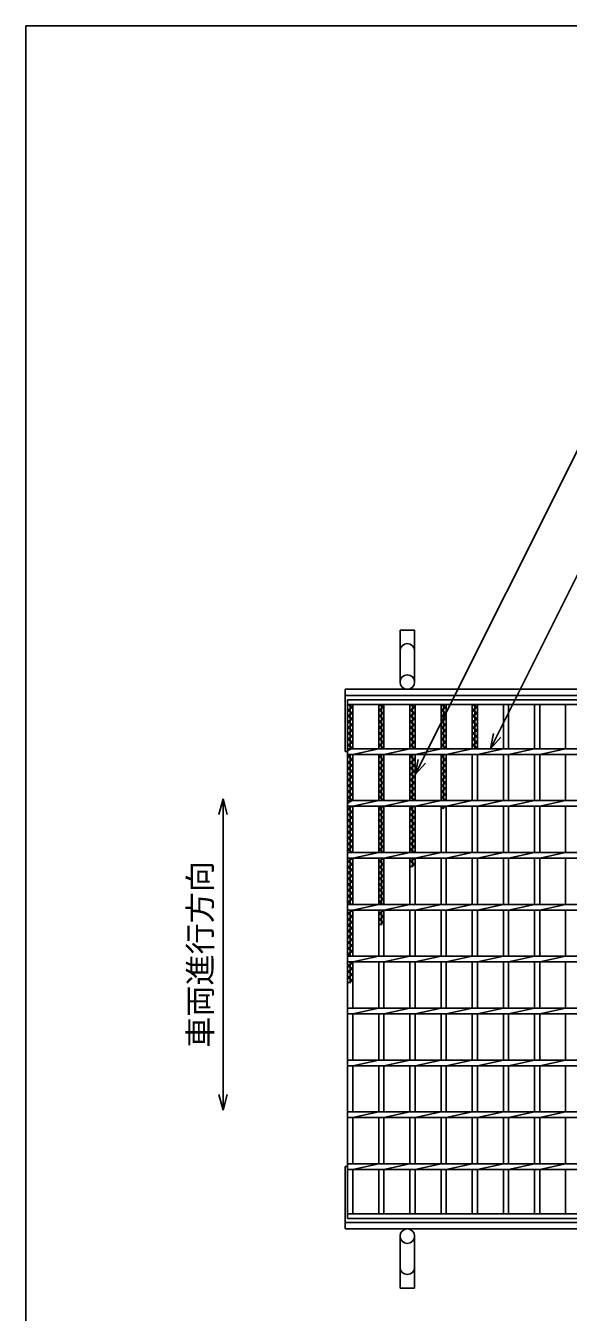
# Model space of a CAD drawing. Units: millimetres, scale not verified. Extents: x -1820 to 1731, y -1282 to 1054.
# Drawn here: x -1729 to -1206, y -186 to 1054 of the extents above; entities that cross this region are included whole.
import ezdxf
from ezdxf.enums import TextEntityAlignment as Align

# ---------------------------------------------------------------- set-up
doc = ezdxf.new("R2010")
doc.units = ezdxf.units.MM
doc.header["$LTSCALE"] = 10
for name, color, linetype, lineweight in [('0_2', 150, 'Continuous', 25), ('16', 3, 'Continuous', 25), ('19', 6, 'Continuous', 25), ('22', 4, 'Continuous', 25)]:
    doc.layers.add(name, color=color, linetype=linetype, lineweight=lineweight)
doc.styles.add('ベクトル', font='')
doc.styles.get('ベクトル').set_extended_font_data('ベクトル')

msp = doc.modelspace()

# ---------------------------------------------------------------- linework, layer by layer
at = {"layer": '0_2'}
for p, q in [((-1729, -1146.5), (-1729, 1053.5)), ((-1729, 1053.5), (1731, 1053.5))]:
    msp.add_line(p, q, dxfattribs=at)
at = {"layer": '16'}
for p, q in [((-1419, 404), (-424, 404)), ((-1419, 399.5), (-1419, 404)), ((-424, 399.5), (-1419, 399.5)), ((-1419, -91.5), (-1419, 399.5)), ((-1419, 399.5), (-1414, 399.5)), ((-1414, 396.7), (-1419, 399.5)), ((-1416.5, 356.75), (-1416.5, 399.5)), ((-1414, 356.75), (-1414, 399.5)), ((-1389, 356.75), (-1389, 399.5)), ((-1389, 399.5), (-1384, 399.5)), ((-1384, 396.7), (-1389, 399.5)), ((-1386.5, 356.75), (-1386.5, 399.5)), ((-1384, 356.75), (-1384, 399.5)), ((-1359, 356.75), (-1359, 399.5)), ((-1359, 399.5), (-1354, 399.5)), ((-1354, 396.7), (-1359, 399.5)), ((-1356.5, 356.75), (-1356.5, 399.5)), ((-1354, 356.75), (-1354, 399.5)), ((-1329, 356.75), (-1329, 399.5)), ((-1329, 399.5), (-1324, 399.5)), ((-1324, 396.7), (-1329, 399.5)), ((-1326.5, 356.75), (-1326.5, 399.5)), ((-1324, 356.75), (-1324, 399.5)), ((-1299, 356.75), (-1299, 399.5)), ((-1299, 399.5), (-1294, 399.5)), ((-1294, 396.7), (-1299, 399.5)), ((-1296.5, 356.75), (-1296.5, 399.5)), ((-1294, 356.75), (-1294, 399.5)), ((-1269, 356.75), (-1269, 399.5)), ((-1269, 399.5), (-1264, 399.5)), ((-1264, 356.75), (-1264, 399.5)), ((-1239, 356.75), (-1239, 399.5)), ((-1239, 399.5), (-1234, 399.5)), ((-1234, 356.75), (-1234, 399.5)), ((-1209, 356.75), (-1209, 399.5)), ((-1209, 399.5), (-1204, 399.5)), ((-1419, 393.9), (-1414, 396.7)), ((-1414, 391.1), (-1419, 393.9)), ((-1419, 388.3), (-1414, 391.1)), ((-1414, 385.5), (-1419, 388.3)), ((-1419, 382.7), (-1414, 385.5)), ((-1389, 393.9), (-1384, 396.7)), ((-1384, 391.1), (-1389, 393.9)), ((-1389, 388.3), (-1384, 391.1)), ((-1384, 385.5), (-1389, 388.3)), ((-1389, 382.7), (-1384, 385.5)), ((-1359, 393.9), (-1354, 396.7)), ((-1354, 391.1), (-1359, 393.9)), ((-1359, 388.3), (-1354, 391.1)), ((-1354, 385.5), (-1359, 388.3)), ((-1359, 382.7), (-1354, 385.5)), ((-1329, 393.9), (-1324, 396.7)), ((-1324, 391.1), (-1329, 393.9)), ((-1329, 388.3), (-1324, 391.1)), ((-1324, 385.5), (-1329, 388.3)), ((-1329, 382.7), (-1324, 385.5)), ((-1299, 393.9), (-1294, 396.7)), ((-1294, 391.1), (-1299, 393.9)), ((-1299, 388.3), (-1294, 391.1)), ((-1294, 385.5), (-1299, 388.3)), ((-1299, 382.7), (-1294, 385.5)), ((-1414, 379.9), (-1419, 382.7)), ((-1419, 377.1), (-1414, 379.9)), ((-1414, 374.3), (-1419, 377.1)), ((-1419, 371.5), (-1414, 374.3)), ((-1384, 379.9), (-1389, 382.7)), ((-1389, 377.1), (-1384, 379.9)), ((-1384, 374.3), (-1389, 377.1)), ((-1389, 371.5), (-1384, 374.3)), ((-1354, 379.9), (-1359, 382.7)), ((-1359, 377.1), (-1354, 379.9)), ((-1354, 374.3), (-1359, 377.1)), ((-1359, 371.5), (-1354, 374.3)), ((-1324, 379.9), (-1329, 382.7)), ((-1329, 377.1), (-1324, 379.9)), ((-1324, 374.3), (-1329, 377.1)), ((-1329, 371.5), (-1324, 374.3)), ((-1294, 379.9), (-1299, 382.7)), ((-1299, 377.1), (-1294, 379.9)), ((-1294, 374.3), (-1299, 377.1)), ((-1299, 371.5), (-1294, 374.3)), ((-1414, 368.7), (-1419, 371.5)), ((-1419, 365.9), (-1414, 368.7)), ((-1414, 363.1), (-1419, 365.9)), ((-1419, 360.3), (-1414, 363.1)), ((-1414, 357.5), (-1419, 360.3)), ((-1384, 368.7), (-1389, 371.5)), ((-1389, 365.9), (-1384, 368.7)), ((-1384, 363.1), (-1389, 365.9)), ((-1389, 360.3), (-1384, 363.1)), ((-1384, 357.5), (-1389, 360.3)), ((-1354, 368.7), (-1359, 371.5)), ((-1359, 365.9), (-1354, 368.7)), ((-1354, 363.1), (-1359, 365.9)), ((-1359, 360.3), (-1354, 363.1)), ((-1354, 357.5), (-1359, 360.3)), ((-1324, 368.7), (-1329, 371.5)), ((-1329, 365.9), (-1324, 368.7)), ((-1324, 363.1), (-1329, 365.9)), ((-1329, 360.3), (-1324, 363.1)), ((-1324, 357.5), (-1329, 360.3)), ((-1294, 368.7), (-1299, 371.5)), ((-1299, 365.9), (-1294, 368.7)), ((-1294, 363.1), (-1299, 365.9)), ((-1299, 360.3), (-1294, 363.1)), ((-1294, 357.5), (-1299, 360.3)), ((-1419, 354.7), (-1414, 357.5)), ((-1419, 356.75), (-424, 356.75)), ((-1419, 351.25), (-1419, 356.75)), ((-1419, 351.25), (-424, 351.25)), ((-1419, 349.1), (-1415.16, 351.25)), ((-1414, 346.3), (-1419, 349.1)), ((-1416.5, 306.75), (-1416.5, 351.25)), ((-1414, 351.25), (-1389, 356.75)), ((-1414, 306.75), (-1414, 351.25)), ((-1389, 306.75), (-1389, 351.25)), ((-1389, 349.1), (-1385.16, 351.25)), ((-1384, 346.3), (-1389, 349.1)), ((-1386.5, 306.75), (-1386.5, 351.25)), ((-1385.34, 356.75), (-1384, 357.5)), ((-1384, 351.25), (-1359, 356.75)), ((-1384, 306.75), (-1384, 351.25)), ((-1359, 306.75), (-1359, 351.25)), ((-1359, 349.1), (-1355.16, 351.25)), ((-1354, 346.3), (-1359, 349.1)), ((-1356.5, 306.75), (-1356.5, 351.25)), ((-1355.34, 356.75), (-1354, 357.5)), ((-1354, 351.25), (-1329, 356.75)), ((-1354, 306.75), (-1354, 351.25)), ((-1329, 306.75), (-1329, 351.25)), ((-1329, 349.1), (-1325.16, 351.25)), ((-1324, 346.3), (-1329, 349.1)), ((-1326.5, 306.75), (-1326.5, 351.25)), ((-1325.34, 356.75), (-1324, 357.5)), ((-1324, 351.25), (-1299, 356.75)), ((-1324, 306.75), (-1324, 351.25)), ((-1299, 306.75), (-1299, 351.25)), ((-1295.34, 356.75), (-1294, 357.5)), ((-1294, 351.25), (-1269, 356.75)), ((-1294, 306.75), (-1294, 351.25)), ((-1269, 306.75), (-1269, 351.25)), ((-1264, 351.25), (-1239, 356.75)), ((-1264, 306.75), (-1264, 351.25)), ((-1239, 306.75), (-1239, 351.25)), ((-1234, 351.25), (-1209, 356.75)), ((-1234, 306.75), (-1234, 351.25)), ((-1209, 306.75), (-1209, 351.25)), ((-1419, 343.5), (-1414, 346.3)), ((-1414, 340.7), (-1419, 343.5)), ((-1419, 337.9), (-1414, 340.7)), ((-1414, 335.1), (-1419, 337.9)), ((-1419, 332.3), (-1414, 335.1)), ((-1389, 343.5), (-1384, 346.3)), ((-1384, 340.7), (-1389, 343.5)), ((-1389, 337.9), (-1384, 340.7)), ((-1384, 335.1), (-1389, 337.9)), ((-1389, 332.3), (-1384, 335.1)), ((-1359, 343.5), (-1354, 346.3)), ((-1354, 340.7), (-1359, 343.5)), ((-1359, 337.9), (-1354, 340.7)), ((-1354, 335.1), (-1359, 337.9)), ((-1359, 332.3), (-1354, 335.1)), ((-1329, 343.5), (-1324, 346.3)), ((-1324, 340.7), (-1329, 343.5)), ((-1329, 337.9), (-1324, 340.7)), ((-1324, 335.1), (-1329, 337.9)), ((-1329, 332.3), (-1324, 335.1)), ((-1414, 329.5), (-1419, 332.3)), ((-1419, 326.7), (-1414, 329.5)), ((-1414, 323.9), (-1419, 326.7)), ((-1419, 321.1), (-1414, 323.9)), ((-1384, 329.5), (-1389, 332.3)), ((-1389, 326.7), (-1384, 329.5)), ((-1384, 323.9), (-1389, 326.7)), ((-1389, 321.1), (-1384, 323.9)), ((-1354, 329.5), (-1359, 332.3)), ((-1359, 326.7), (-1354, 329.5)), ((-1354, 323.9), (-1359, 326.7)), ((-1359, 321.1), (-1354, 323.9)), ((-1324, 329.5), (-1329, 332.3)), ((-1329, 326.7), (-1324, 329.5)), ((-1324, 323.9), (-1329, 326.7)), ((-1329, 321.1), (-1324, 323.9)), ((-1414, 318.3), (-1419, 321.1)), ((-1419, 315.5), (-1414, 318.3)), ((-1414, 312.7), (-1419, 315.5)), ((-1419, 309.9), (-1414, 312.7)), ((-1384, 318.3), (-1389, 321.1)), ((-1389, 315.5), (-1384, 318.3)), ((-1384, 312.7), (-1389, 315.5)), ((-1389, 309.9), (-1384, 312.7)), ((-1354, 318.3), (-1359, 321.1)), ((-1359, 315.5), (-1354, 318.3)), ((-1354, 312.7), (-1359, 315.5)), ((-1359, 309.9), (-1354, 312.7)), ((-1324, 318.3), (-1329, 321.1)), ((-1329, 315.5), (-1324, 318.3)), ((-1324, 312.7), (-1329, 315.5)), ((-1329, 309.9), (-1324, 312.7)), ((-1414, 307.1), (-1419, 309.9)), ((-1419, 304.3), (-1414, 307.1)), ((-1419, 306.75), (-424, 306.75)), ((-1419, 301.25), (-1419, 306.75)), ((-1419, 301.25), (-424, 301.25)), ((-1419, 298.7), (-1414.45, 301.25)), ((-1414, 295.9), (-1419, 298.7)), ((-1416.5, 256.75), (-1416.5, 301.25)), ((-1414, 301.25), (-1389, 306.75)), ((-1414, 256.75), (-1414, 301.25)), ((-1384, 307.1), (-1389, 309.9)), ((-1389, 256.75), (-1389, 301.25)), ((-1389, 298.7), (-1384.45, 301.25)), ((-1384, 295.9), (-1389, 298.7)), ((-1386.5, 256.75), (-1386.5, 301.25)), ((-1384.62, 306.75), (-1384, 307.1)), ((-1384, 301.25), (-1359, 306.75)), ((-1384, 256.75), (-1384, 301.25)), ((-1354, 307.1), (-1359, 309.9)), ((-1359, 256.75), (-1359, 301.25)), ((-1359, 298.7), (-1354.45, 301.25)), ((-1354, 295.9), (-1359, 298.7)), ((-1356.5, 256.75), (-1356.5, 301.25)), ((-1354.62, 306.75), (-1354, 307.1)), ((-1354, 301.25), (-1329, 306.75)), ((-1354, 256.75), (-1354, 301.25)), ((-1324, 307.1), (-1329, 309.9)), ((-1329, 256.75), (-1329, 301.25)), ((-1329, 298.7), (-1324.45, 301.25)), ((-1326.5, 298.7), (-1326.5, 301.25)), ((-1324.62, 306.75), (-1324, 307.1)), ((-1324, 301.25), (-1299, 306.75)), ((-1324, 256.75), (-1324, 301.25)), ((-1299, 256.75), (-1299, 301.25)), ((-1294, 301.25), (-1269, 306.75)), ((-1294, 256.75), (-1294, 301.25)), ((-1269, 256.75), (-1269, 301.25)), ((-1264, 301.25), (-1239, 306.75)), ((-1264, 256.75), (-1264, 301.25)), ((-1239, 256.75), (-1239, 301.25)), ((-1234, 301.25), (-1209, 306.75)), ((-1234, 256.75), (-1234, 301.25)), ((-1209, 256.75), (-1209, 301.25)), ((-1419, 293.1), (-1414, 295.9)), ((-1414, 290.3), (-1419, 293.1)), ((-1419, 287.5), (-1414, 290.3)), ((-1414, 284.7), (-1419, 287.5)), ((-1389, 293.1), (-1384, 295.9)), ((-1384, 290.3), (-1389, 293.1)), ((-1389, 287.5), (-1384, 290.3)), ((-1384, 284.7), (-1389, 287.5)), ((-1359, 293.1), (-1354, 295.9)), ((-1354, 290.3), (-1359, 293.1)), ((-1359, 287.5), (-1354, 290.3)), ((-1354, 284.7), (-1359, 287.5)), ((-1419, 281.9), (-1414, 284.7)), ((-1414, 279.1), (-1419, 281.9)), ((-1419, 276.3), (-1414, 279.1)), ((-1414, 273.5), (-1419, 276.3)), ((-1419, 270.7), (-1414, 273.5)), ((-1389, 281.9), (-1384, 284.7)), ((-1384, 279.1), (-1389, 281.9)), ((-1389, 276.3), (-1384, 279.1)), ((-1384, 273.5), (-1389, 276.3)), ((-1389, 270.7), (-1384, 273.5)), ((-1359, 281.9), (-1354, 284.7)), ((-1354, 279.1), (-1359, 281.9)), ((-1359, 276.3), (-1354, 279.1)), ((-1354, 273.5), (-1359, 276.3)), ((-1359, 270.7), (-1354, 273.5)), ((-1414, 267.9), (-1419, 270.7)), ((-1419, 265.1), (-1414, 267.9)), ((-1414, 262.3), (-1419, 265.1)), ((-1419, 259.5), (-1414, 262.3)), ((-1384, 267.9), (-1389, 270.7)), ((-1389, 265.1), (-1384, 267.9)), ((-1384, 262.3), (-1389, 265.1)), ((-1389, 259.5), (-1384, 262.3)), ((-1354, 267.9), (-1359, 270.7)), ((-1359, 265.1), (-1354, 267.9)), ((-1354, 262.3), (-1359, 265.1)), ((-1359, 259.5), (-1354, 262.3)), ((-1414.09, 256.75), (-1419, 259.5)), ((-1419, 256.75), (-424, 256.75)), ((-1419, 251.25), (-1419, 256.75)), ((-1419, 251.25), (-424, 251.25)), ((-1419, 248.3), (-1414, 251.1)), ((-1414, 245.5), (-1419, 248.3)), ((-1416.5, 206.75), (-1416.5, 251.25)), ((-1414, 251.1), (-1414.27, 251.25)), ((-1414, 251.25), (-1389, 256.75)), ((-1414, 206.75), (-1414, 251.25)), ((-1384.09, 256.75), (-1389, 259.5)), ((-1389, 206.75), (-1389, 251.25)), ((-1389, 248.3), (-1384, 251.1)), ((-1384, 245.5), (-1389, 248.3)), ((-1386.5, 206.75), (-1386.5, 251.25)), ((-1384, 251.1), (-1384.27, 251.25)), ((-1384, 251.25), (-1359, 256.75)), ((-1384, 206.75), (-1384, 251.25)), ((-1354.09, 256.75), (-1359, 259.5)), ((-1359, 206.75), (-1359, 251.25)), ((-1359, 248.3), (-1354, 251.1)), ((-1354, 245.5), (-1359, 248.3)), ((-1356.5, 242.7), (-1356.5, 251.25)), ((-1354, 251.1), (-1354.27, 251.25)), ((-1354, 251.25), (-1329, 256.75)), ((-1354, 206.75), (-1354, 251.25)), ((-1329, 206.75), (-1329, 251.25)), ((-1324, 251.25), (-1299, 256.75)), ((-1324, 206.75), (-1324, 251.25)), ((-1299, 206.75), (-1299, 251.25)), ((-1294, 251.25), (-1269, 256.75)), ((-1294, 206.75), (-1294, 251.25)), ((-1269, 206.75), (-1269, 251.25)), ((-1264, 251.25), (-1239, 256.75)), ((-1264, 206.75), (-1264, 251.25)), ((-1239, 206.75), (-1239, 251.25)), ((-1234, 251.25), (-1209, 256.75)), ((-1234, 206.75), (-1234, 251.25)), ((-1209, 206.75), (-1209, 251.25)), ((-1419, 242.7), (-1414, 245.5)), ((-1414, 239.9), (-1419, 242.7)), ((-1419, 237.1), (-1414, 239.9)), ((-1414, 234.3), (-1419, 237.1)), ((-1389, 242.7), (-1384, 245.5)), ((-1384, 239.9), (-1389, 242.7)), ((-1389, 237.1), (-1384, 239.9)), ((-1384, 234.3), (-1389, 237.1)), ((-1359, 242.7), (-1354, 245.5)), ((-1419, 231.5), (-1414, 234.3)), ((-1414, 228.7), (-1419, 231.5)), ((-1419, 225.9), (-1414, 228.7)), ((-1414, 223.1), (-1419, 225.9)), ((-1389, 231.5), (-1384, 234.3)), ((-1384, 228.7), (-1389, 231.5)), ((-1389, 225.9), (-1384, 228.7)), ((-1384, 223.1), (-1389, 225.9)), ((-1419, 220.3), (-1414, 223.1)), ((-1414, 217.5), (-1419, 220.3)), ((-1419, 214.7), (-1414, 217.5)), ((-1414, 211.9), (-1419, 214.7)), ((-1419, 209.1), (-1414, 211.9)), ((-1389, 220.3), (-1384, 223.1)), ((-1384, 217.5), (-1389, 220.3)), ((-1389, 214.7), (-1384, 217.5)), ((-1384, 211.9), (-1389, 214.7)), ((-1389, 209.1), (-1384, 211.9)), ((-1414.8, 206.75), (-1419, 209.1)), ((-1419, 206.75), (-424, 206.75)), ((-1419, 201.25), (-1419, 206.75)), ((-1419, 201.25), (-424, 201.25)), ((-1419, 197.9), (-1414, 200.7)), ((-1416.5, 156.75), (-1416.5, 201.25)), ((-1414, 200.7), (-1414.98, 201.25)), ((-1414, 201.25), (-1389, 206.75)), ((-1414, 156.75), (-1414, 201.25)), ((-1384.8, 206.75), (-1389, 209.1)), ((-1389, 156.75), (-1389, 201.25)), ((-1389, 197.9), (-1384, 200.7)), ((-1386.5, 186.7), (-1386.5, 201.25)), ((-1384, 200.7), (-1384.98, 201.25)), ((-1384, 201.25), (-1359, 206.75)), ((-1384, 156.75), (-1384, 201.25)), ((-1359, 156.75), (-1359, 201.25)), ((-1354, 201.25), (-1329, 206.75)), ((-1354, 156.75), (-1354, 201.25)), ((-1329, 156.75), (-1329, 201.25)), ((-1324, 201.25), (-1299, 206.75)), ((-1324, 156.75), (-1324, 201.25)), ((-1299, 156.75), (-1299, 201.25)), ((-1294, 201.25), (-1269, 206.75)), ((-1294, 156.75), (-1294, 201.25)), ((-1269, 156.75), (-1269, 201.25)), ((-1264, 201.25), (-1239, 206.75)), ((-1264, 156.75), (-1264, 201.25)), ((-1239, 156.75), (-1239, 201.25)), ((-1234, 201.25), (-1209, 206.75)), ((-1234, 156.75), (-1234, 201.25)), ((-1209, 156.75), (-1209, 201.25)), ((-1414, 195.1), (-1419, 197.9)), ((-1419, 192.3), (-1414, 195.1)), ((-1414, 189.5), (-1419, 192.3)), ((-1419, 186.7), (-1414, 189.5)), ((-1414, 183.9), (-1419, 186.7)), ((-1384, 195.1), (-1389, 197.9)), ((-1389, 192.3), (-1384, 195.1)), ((-1384, 189.5), (-1389, 192.3)), ((-1389, 186.7), (-1384, 189.5)), ((-1419, 181.1), (-1414, 183.9)), ((-1414, 178.3), (-1419, 181.1)), ((-1419, 175.5), (-1414, 178.3)), ((-1414, 172.7), (-1419, 175.5)), ((-1419, 169.9), (-1414, 172.7)), ((-1414, 167.1), (-1419, 169.9)), ((-1419, 164.3), (-1414, 167.1)), ((-1414, 161.5), (-1419, 164.3)), ((-1419, 158.7), (-1414, 161.5)), ((-1415.52, 156.75), (-1419, 158.7)), ((-1419, 156.75), (-424, 156.75)), ((-1419, 151.25), (-1419, 156.75)), ((-1419, 151.25), (-424, 151.25)), ((-1419, 147.5), (-1414, 150.3)), ((-1416.5, 130.7), (-1416.5, 151.25)), ((-1414, 150.3), (-1415.7, 151.25)), ((-1414, 151.25), (-1389, 156.75)), ((-1414, 106.75), (-1414, 151.25)), ((-1389, 106.75), (-1389, 151.25)), ((-1384, 151.25), (-1359, 156.75)), ((-1384, 106.75), (-1384, 151.25)), ((-1359, 106.75), (-1359, 151.25)), ((-1354, 151.25), (-1329, 156.75)), ((-1354, 106.75), (-1354, 151.25)), ((-1329, 106.75), (-1329, 151.25)), ((-1324, 151.25), (-1299, 156.75)), ((-1324, 106.75), (-1324, 151.25)), ((-1299, 106.75), (-1299, 151.25)), ((-1294, 151.25), (-1269, 156.75)), ((-1294, 106.75), (-1294, 151.25)), ((-1269, 106.75), (-1269, 151.25)), ((-1264, 151.25), (-1239, 156.75)), ((-1264, 106.75), (-1264, 151.25)), ((-1239, 106.75), (-1239, 151.25)), ((-1234, 151.25), (-1209, 156.75)), ((-1234, 106.75), (-1234, 151.25)), ((-1209, 106.75), (-1209, 151.25)), ((-1414, 144.7), (-1419, 147.5)), ((-1419, 141.9), (-1414, 144.7)), ((-1414, 139.1), (-1419, 141.9)), ((-1419, 136.3), (-1414, 139.1)), ((-1414, 133.5), (-1419, 136.3)), ((-1419, 130.7), (-1414, 133.5)), ((-1419, 106.75), (-424, 106.75)), ((-1419, 101.25), (-1419, 106.75)), ((-1419, 101.25), (-424, 101.25)), ((-1414, 101.25), (-1389, 106.75)), ((-1414, 56.75), (-1414, 101.25)), ((-1389, 56.75), (-1389, 101.25)), ((-1384, 101.25), (-1359, 106.75)), ((-1384, 56.75), (-1384, 101.25)), ((-1359, 56.75), (-1359, 101.25)), ((-1354, 101.25), (-1329, 106.75)), ((-1354, 56.75), (-1354, 101.25)), ((-1329, 56.75), (-1329, 101.25)), ((-1324, 101.25), (-1299, 106.75)), ((-1324, 56.75), (-1324, 101.25)), ((-1299, 56.75), (-1299, 101.25)), ((-1294, 101.25), (-1269, 106.75)), ((-1294, 56.75), (-1294, 101.25)), ((-1269, 56.75), (-1269, 101.25)), ((-1264, 101.25), (-1239, 106.75)), ((-1264, 56.75), (-1264, 101.25)), ((-1239, 56.75), (-1239, 101.25)), ((-1234, 101.25), (-1209, 106.75)), ((-1234, 56.75), (-1234, 101.25)), ((-1209, 56.75), (-1209, 101.25)), ((-1419, 56.75), (-424, 56.75)), ((-1419, 51.25), (-1419, 56.75)), ((-1419, 51.25), (-424, 51.25)), ((-1414, 51.25), (-1389, 56.75)), ((-1414, 6.75), (-1414, 51.25)), ((-1389, 6.75), (-1389, 51.25)), ((-1384, 51.25), (-1359, 56.75)), ((-1384, 6.75), (-1384, 51.25)), ((-1359, 6.75), (-1359, 51.25)), ((-1354, 51.25), (-1329, 56.75)), ((-1354, 6.75), (-1354, 51.25)), ((-1329, 6.75), (-1329, 51.25)), ((-1324, 51.25), (-1299, 56.75)), ((-1324, 6.75), (-1324, 51.25)), ((-1299, 6.75), (-1299, 51.25)), ((-1294, 51.25), (-1269, 56.75)), ((-1294, 6.75), (-1294, 51.25)), ((-1269, 6.75), (-1269, 51.25)), ((-1264, 51.25), (-1239, 56.75)), ((-1264, 6.75), (-1264, 51.25)), ((-1239, 6.75), (-1239, 51.25)), ((-1234, 51.25), (-1209, 56.75)), ((-1234, 6.75), (-1234, 51.25)), ((-1209, 6.75), (-1209, 51.25)), ((-1419, 6.75), (-424, 6.75)), ((-1419, 1.25), (-1419, 6.75)), ((-1419, 1.25), (-424, 1.25)), ((-1414, 1.25), (-1389, 6.75)), ((-1414, -43.25), (-1414, 1.25)), ((-1389, -43.25), (-1389, 1.25)), ((-1384, 1.25), (-1359, 6.75)), ((-1384, -43.25), (-1384, 1.25)), ((-1359, -43.25), (-1359, 1.25)), ((-1354, 1.25), (-1329, 6.75)), ((-1354, -43.25), (-1354, 1.25)), ((-1329, -43.25), (-1329, 1.25)), ((-1324, 1.25), (-1299, 6.75)), ((-1324, -43.25), (-1324, 1.25)), ((-1299, -43.25), (-1299, 1.25)), ((-1294, 1.25), (-1269, 6.75)), ((-1294, -43.25), (-1294, 1.25)), ((-1269, -43.25), (-1269, 1.25)), ((-1264, 1.25), (-1239, 6.75)), ((-1264, -43.25), (-1264, 1.25)), ((-1239, -43.25), (-1239, 1.25)), ((-1234, 1.25), (-1209, 6.75)), ((-1234, -43.25), (-1234, 1.25)), ((-1209, -43.25), (-1209, 1.25)), ((-1419, -43.25), (-424, -43.25)), ((-1419, -48.75), (-1419, -43.25)), ((-1419, -48.75), (-424, -48.75)), ((-1414, -48.75), (-1389, -43.25)), ((-1414, -91.5), (-1414, -48.75)), ((-1389, -91.5), (-1389, -48.75)), ((-1384, -48.75), (-1359, -43.25)), ((-1384, -91.5), (-1384, -48.75)), ((-1359, -91.5), (-1359, -48.75)), ((-1354, -48.75), (-1329, -43.25)), ((-1354, -91.5), (-1354, -48.75)), ((-1329, -91.5), (-1329, -48.75)), ((-1324, -48.75), (-1299, -43.25)), ((-1324, -91.5), (-1324, -48.75)), ((-1299, -91.5), (-1299, -48.75)), ((-1294, -48.75), (-1269, -43.25)), ((-1294, -91.5), (-1294, -48.75)), ((-1269, -91.5), (-1269, -48.75)), ((-1264, -48.75), (-1239, -43.25)), ((-1264, -91.5), (-1264, -48.75)), ((-1239, -91.5), (-1239, -48.75)), ((-1234, -48.75), (-1209, -43.25)), ((-1234, -91.5), (-1234, -48.75)), ((-1209, -91.5), (-1209, -48.75)), ((-1419, -91.5), (-424, -91.5)), ((-1419, -96), (-1419, -91.5)), ((-1419, -91.5), (-1414, -91.5)), ((-424, -96), (-1419, -96)), ((-1389, -91.5), (-1384, -91.5)), ((-1359, -91.5), (-1354, -91.5)), ((-1329, -91.5), (-1324, -91.5)), ((-1299, -91.5), (-1294, -91.5)), ((-1269, -91.5), (-1264, -91.5)), ((-1239, -91.5), (-1234, -91.5)), ((-1209, -91.5), (-1204, -91.5))]:
    msp.add_line(p, q, dxfattribs=at)
at = {"layer": '19'}
for p, q in [((-1368.5, 421), (-1368.5, 471)), ((-1368.5, 471), (-1354.5, 471)), ((-1354.5, 471), (-1354.5, 421)), ((-1421.5, 414), (-421.5, 414)), ((-1421.5, 354), (-1421.5, 414)), ((-1421.5, 408), (-421.5, 408)), ((-1421.5, 354), (-1419, 354)), ((-1421.5, -106), (-1421.5, -46)), ((-1421.5, -46), (-1419, -46)), ((-1421.5, -100), (-421.5, -100)), ((-1421.5, -106), (-421.5, -106)), ((-1368.5, -113), (-1368.5, -163)), ((-1354.5, -163), (-1354.5, -113)), ((-1368.5, -163), (-1354.5, -163))]:
    msp.add_line(p, q, dxfattribs=at)
for centre in [(-1361.5, 421), (-1361.5, -113)]:
    msp.add_circle(centre, 7, dxfattribs=at)
for centre, start, end in [((-1361.5, 451), 0, 180), ((-1361.5, -143), 180, 0)]:
    msp.add_arc(centre, 7, start, end, dxfattribs=at)
at = {"layer": '22'}
for p, q in [((-1354, 331.75), (-1171.5, 696.75)), ((-1281.5, 356.75), (-1135.12, 649.5)), ((-1281.5, 356.75), (-1278.5, 371.35)), ((-1281.5, 356.75), (-1271.5, 367.75)), ((-1354, 331.75), (-1351, 346.35)), ((-1354, 331.75), (-1344, 342.75)), ((-1539, 308.5), (-1543, 293.5)), ((-1535, 293.5), (-1539, 308.5)), ((-1539, 308.5), (-1539, 8.5)), ((-1539, 8.5), (-1543, 23.5)), ((-1535, 23.5), (-1539, 8.5))]:
    msp.add_line(p, q, dxfattribs=at)

# ---------------------------------------------------------------- texts
at = {"layer": '22', "color": 2, "style": 'ベクトル'}
msp.add_text('車両進行方向', height=21.99, rotation=90, dxfattribs=at).set_placement((-1561, 68.5), align=Align.MIDDLE_LEFT)

doc.saveas('drawing.dxf')
